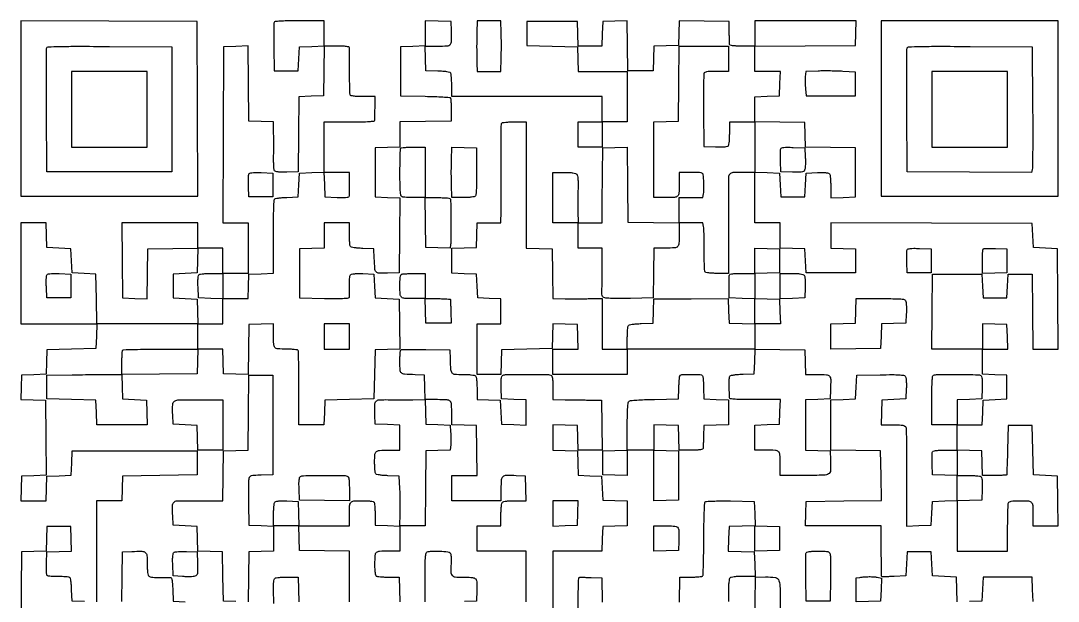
# Model space of a CAD drawing. Extents: x 156 to 936, y 100 to 969.
# Drawn here: x 156 to 936, y 532 to 969 of the extents above; entities that cross this region are included whole.
import ezdxf

# ---------------------------------------------------------------- set-up
doc = ezdxf.new("R2010")
doc.units = 0

msp = doc.modelspace()

# ---------------------------------------------------------------- linework, layer by layer
for points in [[(860.076031, 531.925954), (859.788016, 541.212977), (859.5, 550.5), (850.5, 551), (841.5, 551.5), (841, 560.5), (840.5, 569.5), (831.5, 569.5), (822.5, 569.5), (822, 560.5), (821.5, 551.5), (812.662678, 551, -0.004639), (809.245582, 550.838458, -0.007238), (806.300095, 550.769271, -0.002753), (803.786184, 550.760463, -0.199642), (803.412678, 550.916667, -0.191453), (803.244446, 551.312077, -0.000625), (803.121224, 556.743229, -0.003308), (803.029737, 562.916507, -0.002051), (803, 570.166667), (803, 589), (774.462474, 589), (745.924948, 589), (746.212474, 598.25), (746.5, 607.5), (774.772008, 607.765611), (803.044016, 608.031221), (802.772008, 626.765611), (802.5, 645.5), (783.75, 645.772065), (765, 646.044131), (765, 664.984539), (765, 683.924948), (774.25, 684.212474), (783.5, 684.5), (784, 693.5), (784.5, 702.5), (802.131082, 702.745751, -0.003113), (811.337359, 702.816749, -0.01572), (816.475057, 702.662818, -0.023663), (819.648207, 702.31651, -0.182499), (820.924852, 701.590547, -0.127129), (821.406443, 700.567116, -0.023309), (821.701194, 698.480269, -0.021238), (821.842277, 695.729104, -0.01155), (821.793771, 692.344796), (821.5, 684.5), (812.5, 684), (803.5, 683.5), (803.212474, 674.25), (802.924948, 665), (811.855485, 665, -0.006318), (816.718411, 664.938545, -0.037521), (819.245587, 664.684266, -0.082809), (820.677308, 664.176964, -0.176453), (821.437211, 663.30303, -0.086017), (821.697035, 661.986122, -0.001254), (821.86198, 654.010843, -0.003398), (821.967511, 644.735403, -0.002231), (821.968799, 634.05303, 0.000372), (821.928545, 622.859925, 0.000409), (821.90648, 612.012367, 0.000381), (821.902263, 602.739233, 0.002068), (821.9246, 597.712474), (822, 588.924948), (831.25, 589.212474), (840.5, 589.5), (841, 598.5), (841.5, 607.5), (850.75, 607.787526), (860, 608.075052), (860, 589.037526), (860, 570), (879, 570), (898, 570), (898, 587.418213, -0.003244), (898.044049, 594.207024, -0.00474), (898.178303, 600.184475, -0.002396), (898.364228, 605.244542, -0.081401), (898.606989, 606.418213, -0.18666), (899.323423, 607.209997, -0.072682), (900.748234, 607.683962, -0.036534), (903.179878, 607.93529, -0.007489), (907.5, 608, -0.016928), (913.774803, 607.787494, -0.201251), (915.902823, 606.720139, -0.16771), (916.836127, 604.358591, -0.011011), (917, 596.918213), (917, 589), (926.522065, 589), (936.044131, 589), (935.772065, 607.75), (935.5, 626.5), (926.5, 627), (917.5, 627.5), (917, 646), (916.5, 664.5), (907.5, 664.5), (898.5, 664.5), (897.942718, 646, -0.000936), (897.715183, 638.889099, -0.00153), (897.492526, 632.860938, -0.000161), (897.275457, 627.477602, -0.155255), (897.192718, 627.25, -0.224452), (896.993608, 627.148236, -0.0009), (894.423884, 627.073437, -0.004214), (891.487366, 627.018014, -0.002611), (888.037526, 627), (879.075052, 627), (878.787526, 636.25), (878.5, 645.5), (869.25, 645.787526), (860, 646.075052), (860, 655.537526), (860, 665), (869.462474, 665), (878.924948, 665), (879.212474, 674.25), (879.5, 683.5), (888.5, 684), (897.5, 684.5), (897.5, 693.5), (897.5, 702.5), (888.25, 702.787526), (879, 703.075052), (879, 712.537526), (879, 722), (888.537526, 722), (898.075052, 722), (897.787526, 731.25), (897.5, 740.5), (888.25, 740.787526), (879, 741.075052), (879, 731.537526), (879, 722), (859.984427, 722), (840.968853, 722), (841.234427, 750.25), (841.5, 778.5), (860, 778.5), (878.5, 778.5), (879, 769.5), (879.5, 760.5), (888.5, 760.5), (897.5, 760.5), (898, 769.5), (898.5, 778.5), (907.5, 778.5), (916.5, 778.5), (916.765573, 750.25), (917.031147, 722), (926.527598, 722), (936.02405, 722), (935.762025, 759.75), (935.5, 797.5), (926.5, 798), (917.5, 798.5), (917, 807.5), (916.5, 816.5), (840.75, 816.756286), (765, 817.012572), (765, 807.543812), (765, 798.075052), (774.25, 797.787526), (783.5, 797.5), (783.5, 788.5), (783.5, 779.5), (765, 779.5), (746.5, 779.5), (746, 788.5), (745.5, 797.5), (736.25, 797.787526), (727, 798.075052), (727, 807.537526), (727, 817), (717.5, 817), (708, 817), (708, 836.037526), (708, 855.075052), (717.25, 854.787526), (726.5, 854.5), (727, 845.5), (727.5, 836.5), (736.5, 836.5), (745.5, 836.5), (746, 845.5), (746.5, 854.5), (754.914347, 854.793098, -0.008519), (758.914541, 854.864234, -0.027159), (761.5815, 854.721251, -0.039341), (763.340297, 854.389362, -0.187221), (764.149034, 853.793098, -0.110544), (764.472502, 852.893389, -0.009485), (764.732898, 850.445387, -0.01216), (764.918962, 847.480966, -0.009129), (764.984687, 844.212474), (765, 835.924948), (774.25, 836.212474), (783.5, 836.5), (783.5, 855), (783.5, 873.5), (764.787236, 873.771928), (746.074471, 874.043857), (745.787236, 883.271928), (745.5, 892.5), (726.75, 892.772065), (708, 893.044131), (708, 902.484539), (708, 911.924948), (717.25, 912.212474), (726.5, 912.5), (726.787526, 921.75), (727.075052, 931), (717.537526, 931), (708, 931), (708, 940.487975), (708, 949.97595), (745.75, 950.237975), (783.5, 950.5), (783.787526, 959.75), (784.075052, 969), (746.037526, 969), (708, 969), (708, 959.5), (708, 950), (698.5, 950, -0.006865), (693.982597, 950.06203, -0.025552), (691.147538, 950.285195, -0.038111), (689.396425, 950.65081, -0.314535), (688.912575, 951.25, -0.010039), (688.871136, 952.082278, -0.000662), (688.803074, 954.482813, -0.000959), (688.73122, 957.344675, -0.000716), (688.662575, 960.5), (688.5, 968.5), (669.787816, 968.771926), (651.075632, 969.043852), (650.787816, 959.771926), (650.5, 950.5), (641.287036, 950.212964), (632.074071, 949.925929), (631.787036, 940.712964), (631.5, 931.5), (622, 931.5), (612.5, 931.5), (612.227798, 950.287232), (611.955596, 969.074464), (602.727798, 968.787232), (593.5, 968.5), (593.212474, 959.25), (592.924948, 950), (584, 950), (575.075052, 950), (574.787526, 959.25), (574.5, 968.5), (555.5, 968.5), (536.5, 968.5), (536.5, 959.5), (536.5, 950.5), (555.5, 950), (574.5, 949.5), (574.787526, 940.25), (575.075052, 931), (593.537526, 931), (612, 931), (612, 912), (612, 893), (602.5, 893), (593, 893), (593, 902.5), (593, 912), (536.5, 912), (480, 912), (479.984687, 920.25, 0.008591), (479.922842, 923.498009, 0.011595), (479.748365, 926.431384, 0.008743), (479.504907, 928.855762, 0.112618), (479.201688, 929.707902, 0.195149), (478.447011, 930.24575, 0.020215), (476.262875, 930.673305, 0.020298), (473.292364, 931.008289, 0.009786), (469.467001, 931.207902), (460.5, 931.5), (460.212474, 940.75), (459.924948, 950), (469.443422, 950, 0.014946), (476.627699, 950.214802, 0.197184), (478.972481, 951.345011, 0.183239), (479.938215, 953.836261, 0.012613), (479.800912, 961.520917), (479.5, 968.5), (469.75, 968.786212), (460, 969.072424), (460, 959.573738), (460, 950.075052), (450.75, 949.787526), (441.5, 949.5), (441.5, 931), (441.5, 912.5), (459.955416, 912.226647, -0.004568), (467.280945, 912.051193, -0.008068), (473.322075, 911.753617, -0.003233), (478.334725, 911.392991, -0.239143), (479.012737, 910.979391, -0.117855), (479.249019, 910.263864, -0.006341), (479.420995, 907.867328, -0.009626), (479.53549, 904.985133, -0.00685), (479.557321, 901.752744), (479.5, 893.5), (460.25, 893.228407), (441, 892.956814), (441, 883.515933), (441, 874.075052), (431.75, 873.787526), (422.5, 873.5), (422.5, 855), (422.5, 836.5), (431.765509, 836.212269), (441.031018, 835.924538), (440.765509, 807.712269), (440.5, 779.5), (431.778718, 779.211486, -0.014846), (425.238689, 779.189376, -0.207486), (423.15136, 780.160535, -0.165246), (422.187052, 782.45013, -0.008693), (421.754332, 790.5), (421.5, 797.5), (413.031844, 797.793967, -0.010674), (409.460658, 797.994333, -0.020911), (406.63313, 798.333008, -0.02067), (404.533237, 798.763838, -0.192561), (403.797157, 799.293967, -0.112667), (403.494381, 800.145071, -0.008725), (403.251296, 802.569165, -0.011582), (403.077072, 805.502124, -0.008579), (403.015313, 808.75), (403, 817), (393.5, 817), (384, 817), (384, 807.537526), (384, 798.075052), (374.75, 797.787526), (365.5, 797.5), (365.5, 779), (365.5, 760.5), (384.25, 760.227935, 0.002828), (393.773078, 760.143628, 0.014045), (399.124493, 760.276865, 0.016495), (402.466844, 760.56491, 0.355951), (403.107072, 761.227935, 0.020205), (403.142954, 762.050966, 0.001691), (403.142491, 764.182581, 0.002251), (403.121884, 766.726258, 0.001736), (403.077293, 769.5, -0.011732), (403.088157, 772.275154, -0.015064), (403.234862, 774.823597, -0.012907), (403.47413, 776.923706, -0.113116), (403.805874, 777.793098, -0.181687), (404.636477, 778.388007, -0.038705), (406.413707, 778.720078, -0.026948), (409.092946, 778.863456, -0.0086), (413.085653, 778.793098), (421.5, 778.5), (422, 769.5), (422.5, 760.5), (431.5, 760), (440.5, 759.5), (440.771926, 740.787816), (441.043852, 722.075632), (431.771926, 721.787816), (422.5, 721.5), (422, 703), (421.5, 684.5), (403, 684), (384.5, 683.5), (384.212474, 674.25), (383.924948, 665), (374.491981, 665), (365.059014, 665), (365.083297, 692.508458, 0.002086), (365.048377, 703.124664, 0.003296), (364.920434, 712.227572, 0.000825), (364.743266, 720.171961, 0.133186), (364.494773, 721.008458, 0.218473), (363.905072, 721.400768, 0.011618), (361.613867, 721.708735, 0.016489), (358.785789, 721.928068, 0.011107), (355.547972, 722, -0.016782), (349.233724, 722.211994, -0.20119), (347.099583, 723.280545, -0.167968), (346.163905, 725.645911, -0.010965), (346, 733.119313), (346, 741.075052), (336.75, 740.787526), (327.5, 740.5), (327.227798, 721.712768), (326.955596, 702.925536), (317.727798, 703.212768), (308.5, 703.5), (308.212474, 712.75), (307.924948, 722), (298.462474, 722), (289, 722), (289, 731.5), (289, 741), (298.5, 741), (308, 741), (308, 750.5), (308, 760), (317.462474, 760), (326.924948, 760), (327.212474, 769.25), (327.5, 778.5), (336.75, 778.787526), (346, 779.075052), (346.061429, 788.787526, 0.001285), (346.079884, 793.703606, 0.000447), (346.08193, 800.787586, 0.000444), (346.07028, 808.587899, 0.000517), (346.044955, 816, -0.004284), (346.072922, 822.793704, -0.006452), (346.224441, 828.713647, -0.002905), (346.447158, 833.737427, -0.134454), (346.765369, 834.706033, -0.188273), (347.515113, 835.234391, -0.020307), (349.632627, 835.666036, -0.020693), (352.470394, 836.005627, -0.010756), (356.031844, 836.206033), (364.5, 836.5), (365, 845.5), (365.5, 854.5), (374.711984, 854.787023), (383.923969, 855.074046), (384.211984, 845.787023), (384.5, 836.5), (393.75, 836.212474, 0.005312), (398.7992, 836.109205, 0.035798), (401.29683, 836.263604, 0.092167), (402.587336, 836.687141, 0.261593), (403.071429, 837.462474, 0.0072), (403.099168, 838.328405, 0.001448), (403.121875, 839.870227, 0.001529), (403.137614, 841.664424, 0.001428), (403.142857, 843.5, 0.001312), (403.137666, 845.478403, 0.00092), (403.121875, 847.70625, 0.000928), (403.098866, 849.839654, 0.001941), (403.071429, 851.5), (403, 855), (393.5, 855), (384, 855), (384, 874), (384, 893), (403, 893, 0.002932), (412.461581, 893.055491, 0.013429), (417.951023, 893.267413, 0.014225), (421.461655, 893.597998, 0.362142), (422.073406, 894.25, 0.007609), (422.109779, 895.086807, 0.000477), (422.177123, 897.555902, 0.000704), (422.250413, 900.498142, 0.000523), (422.323406, 903.748815), (422.5, 911.99763), (413.356989, 911.998815, -0.007452), (408.944587, 912.065157, -0.027041), (406.14956, 912.300513, -0.041234), (404.387035, 912.695566, -0.229263), (403.699457, 913.340818, -0.081852), (403.49178, 914.34942, -0.001997), (403.321665, 919.107968, -0.004289), (403.191982, 924.705802, -0.002899), (403.135874, 931.090818, 0.000225), (403.113927, 937.469487, 0.000336), (403.088473, 943.04699, 0.000139), (403.062119, 947.826046, 0.00723), (403.043405, 948.75, 0.32277), (402.578512, 949.350077, 0.039269), (400.851182, 949.715963, 0.025775), (398.029745, 949.938474, 0.006791), (393.5, 950), (384, 950), (384, 959.5), (384, 969), (365.468615, 969, 0.003091), (356.211949, 968.942775, 0.013772), (350.782981, 968.72601, 0.015322), (347.292831, 968.382557, 0.275589), (346.444079, 967.714868, 0.087149), (346.253208, 966.73586, 0.001758), (346.176436, 961.676938, 0.004104), (346.155987, 955.750713, 0.00274), (346.225464, 948.964868), (346.5, 931.5), (355.5, 931.5), (364.5, 931.5), (365, 940.5), (365.5, 949.5), (374.772204, 949.78782), (384.044409, 950.075639), (383.772204, 931.28782), (383.5, 912.5), (374.26551, 912.212679), (365.03102, 911.925359), (364.76551, 883.712679), (364.5, 855.5), (356.085653, 855.206902, -0.008597), (352.092698, 855.136519, -0.026955), (349.413868, 855.279883, -0.038725), (347.637252, 855.611947, -0.181869), (346.807379, 856.206902, -0.118933), (346.473334, 857.115687, -0.010049), (346.234003, 859.617028, -0.012892), (346.083711, 862.650088, -0.009614), (346.068633, 866, 0.002116), (346.109751, 869.918152, 0.001166), (346.128575, 874.709289, 0.001163), (346.125033, 879.568064, 0.001866), (346.096907, 883.712474), (346, 892.924948), (336.75, 893.212474), (327.5, 893.5), (327.234363, 921.787319), (326.968727, 950.074638), (317.734363, 949.787319), (308.5, 949.5), (308.242862, 883.25), (307.985724, 817), (317.492862, 817), (327, 817), (327, 798), (327, 779), (317.5, 779), (308, 779), (308, 788.5), (308, 798), (298.5, 798), (289, 798), (289, 807.5), (289, 817), (260.484427, 817), (231.968853, 817), (232.234427, 788.75), (232.5, 760.5), (241.727798, 760.212768), (250.955596, 759.925536), (251.227798, 778.712768), (251.5, 797.5), (270.28782, 797.772204), (289.075639, 798.044409), (288.78782, 788.772204), (288.5, 779.5), (279.5, 779), (270.5, 778.5), (270.5, 769.5), (270.5, 760.5), (279.5, 760), (288.5, 759.5), (288.787526, 750.25), (289.075052, 741), (251.059591, 741), (213.044131, 741), (212.772065, 759.75), (212.5, 778.5), (203.5, 779), (194.5, 779.5), (194, 788.5), (193.5, 797.5), (184.5, 798), (175.5, 798.5), (175.212474, 807.75), (174.924948, 817), (165.462474, 817), (156, 817), (156, 779), (156, 741), (184.537526, 741), (213.075052, 741), (212.787526, 731.75), (212.5, 722.5), (194, 722), (175.5, 721.5), (175.212964, 712.287036), (174.925929, 703.074071), (165.712964, 702.787036), (156.5, 702.5), (156.212977, 693.288016), (155.925954, 684.076031), (165.212977, 683.788016), (174.5, 683.5), (174.765509, 655.287731), (175.031018, 627.075462), (165.765509, 626.787731), (156.5, 626.5), (156.212474, 617.25), (155.924948, 608), (165.424948, 608), (174.924948, 608), (175.212474, 617.25), (175.5, 626.5), (184.712964, 626.787036), (193.925929, 627.074071), (194.212964, 636.287036), (194.5, 645.5), (241.5, 645.5), (288.5, 645.5), (288.5, 636.5), (288.5, 627.5), (260.5, 627), (232.5, 626.5), (232.212474, 617.25), (231.924948, 608), (222.462474, 608), (213, 608), (213, 569.962474), (213, 531.924948)], [(317.727798, 532.212768), (308.5, 532.5), (308, 551), (307.5, 569.5), (298.287036, 569.787036), (289.074071, 570.074071), (288.787036, 579.287036), (288.5, 588.5), (279.5, 589), (270.5, 589.5), (270.199088, 596.479083, -0.012422), (270.057933, 604.214198, -0.180078), (271.014264, 606.732474, -0.202597), (273.336868, 607.85941, -0.016297), (280.283591, 607.993956, 0.001589), (284.479974, 607.951795, 0.000932), (289.503386, 607.926657, 0.000932), (294.527895, 607.92024, 0.001586), (298.727935, 607.936029), (307.955869, 608), (308.227935, 626.75), (308.5, 645.5), (317.73449, 645.787321), (326.96898, 646.074641), (327.23449, 674.287321), (327.5, 702.5), (336.5, 702.5), (345.5, 702.5), (345.5, 665), (345.5, 627.5), (336.759315, 627.211203, 0.005372), (331.484491, 626.980162, 0.052168), (329.278305, 626.626938, 0.141216), (328.132916, 625.934777, 0.12694), (327.473799, 624.711203, 0.054081), (327.268925, 623.186011, 0.002903), (327.172883, 618.302666, 0.004516), (327.144785, 612.481573, 0.003275), (327.214485, 606), (327.5, 589.5), (336.75, 589.212474), (346, 588.924948), (346.015313, 597.212474, -0.009129), (346.081038, 600.480966, -0.01216), (346.267102, 603.445387, -0.009485), (346.527498, 605.893389, -0.110544), (346.850966, 606.793098, -0.187221), (347.659703, 607.389362, -0.039341), (349.4185, 607.721251, -0.027159), (352.085459, 607.864234, -0.008519), (356.085653, 607.793098), (364.5, 607.5), (364.787526, 598.25), (365.075052, 589), (384.037526, 589), (403, 589), (403.013655, 596.25, -0.010655), (403.19575, 604.099993, -0.160781), (404.153126, 606.617981, -0.205868), (406.336734, 607.761924, -0.019128), (412.557614, 608, -0.01084), (415.958553, 607.926258, -0.019247), (418.751673, 607.697136, -0.016697), (420.895478, 607.364952, -0.210557), (421.554317, 606.912114, -0.109792), (421.825858, 606.131757, -0.00723), (422.06931, 603.746173, -0.010197), (422.262003, 600.867865, -0.007428), (422.363334, 597.662114), (422.5, 589.5), (431.680521, 589.213394), (440.861042, 588.926787), (441.180521, 598.474602, 0.00672), (441.267076, 602.799781, 0.004045), (441.259278, 607.931641, 0.00405), (441.168911, 613.034089, 0.007065), (441, 617.261208), (440.5, 626.5), (432.031844, 626.793967, -0.010674), (428.460658, 626.994333, -0.020911), (425.63313, 627.333008, -0.02067), (423.533237, 627.763838, -0.192561), (422.797157, 628.293967, -0.110314), (422.494946, 629.131139, -0.009642), (422.251296, 631.390862, -0.012285), (422.077118, 634.12774, -0.009246), (422.015313, 637.143011, -0.019781), (422.231968, 642.909666, -0.207591), (423.311835, 644.951497, -0.159469), (425.690602, 645.843278, -0.010601), (433.081787, 646), (441, 646), (441, 655.462474), (441, 664.924948), (431.75, 665.212474), (422.5, 665.5), (422.270721, 672.5, -0.010964), (422.185637, 680.367204, -0.178234), (423.111127, 682.79736, -0.204562), (425.341831, 683.876564, -0.015069), (432.283591, 683.993956, 0.001594), (436.484074, 683.951792, 0.00093), (441.52089, 683.926657, 0.00093), (446.564465, 683.920244, 0.001575), (450.787526, 683.936029), (460.075052, 684), (459.787526, 693.25), (459.5, 702.5), (452.5, 702.754332, -0.008731), (444.573263, 703.18104, -0.157342), (442.244394, 704.120326, -0.205179), (441.203669, 706.16628, -0.016457), (441, 712.352385, -0.007719), (441.049955, 715.588113, -0.011364), (441.202246, 718.426592, -0.006824), (441.414574, 720.780062, -0.172114), (441.688496, 721.355163, -0.19128), (442.321579, 721.628369, -0.001798), (447.480314, 721.761564, -0.0057), (453.465536, 721.826322, -0.003617), (460.438496, 721.77183), (478.5, 721.5), (478.754332, 714.5, 0.008715), (479.180635, 706.57595, 0.156921), (480.117947, 704.246012, 0.205483), (482.159853, 703.20445, 0.016593), (488.319052, 703, -0.011122), (491.838136, 702.921713, -0.020356), (494.697258, 702.677545, -0.021112), (496.86117, 702.310287, -0.144765), (497.8, 701.8, -0.144676), (498.31002, 700.86205, -0.021133), (498.67737, 698.701574, -0.020382), (498.921652, 695.8482, -0.011162), (499, 692.338933), (499, 684.077866), (507.75, 683.788933), (516.5, 683.5), (517, 674.5), (517.5, 665.5), (526.75, 665.212474), (536, 664.924948), (536, 674.424948), (536, 683.924948), (526.75, 684.212474), (517.5, 684.5), (517.206902, 692.914347, -0.008519), (517.135766, 696.914541, -0.027159), (517.278749, 699.5815, -0.039341), (517.610638, 701.340297, -0.187221), (518.206902, 702.149034, -0.138914), (520.437678, 702.812948, -0.001617), (535.974255, 702.967877, -0.002276), (551.158072, 703.001048, -0.091262), (554.418213, 702.393011, -0.192406), (555.217093, 701.653872, -0.06988), (555.688469, 700.154102, -0.034532), (555.937024, 697.571713, -0.00673), (556, 692.893011), (556, 684), (565.25, 683.948134, -0.001265), (569.443617, 683.91401, -0.000758), (574.426562, 683.853302, -0.000758), (579.385751, 683.777843, -0.00132), (583.5, 683.698134), (592.5, 683.5), (592.772065, 664.75), (593.044131, 646), (584.059591, 646), (575.075052, 646), (574.787526, 655.25), (574.5, 664.5), (565.25, 664.787526), (556, 665.075052), (556, 655.575052), (556, 646.075052), (565.25, 645.787526), (574.5, 645.5), (574.787018, 636.288393), (575.074036, 627.076786), (583.787018, 626.788393), (592.5, 626.5), (593, 617.5), (593.5, 608.5), (602.75, 608.212474), (612, 607.924948), (612, 598.5), (612, 589.075052), (602.75, 588.787526), (593.5, 588.5), (593.212474, 579.25), (592.924948, 570), (574.462474, 570), (556, 570), (556, 523.035184, -0.001119)], [(536, 532), (536, 551.058604), (536, 570.117209), (526.75, 569.994633, -0.001589), (522.539119, 569.952213, -0.000932), (517.5, 569.926856, -0.000932), (512.460878, 569.920287, -0.001589), (508.25, 569.936029), (499, 570), (499, 579.5), (499, 589), (508, 589), (517, 589), (517, 597.3, -0.011084), (517.07823, 600.828493, -0.020332), (517.322289, 603.693122, -0.021091), (517.689458, 605.860329, -0.144849), (518.2, 606.8, -0.145015), (519.141321, 607.311042, -0.021051), (521.315021, 607.678036, -0.020283), (524.190499, 607.921884, -0.01101), (527.737526, 608), (536.075052, 608), (535.787526, 617.25), (535.5, 626.5), (528.520917, 626.800912, 0.012322), (520.88044, 626.941866, 0.176722), (518.372662, 626.009281, 0.202101), (517.227183, 623.732324, 0.01682), (517, 616.980948), (517, 608), (498.5, 608), (480, 608), (480, 617.5), (480, 627), (489.522065, 627), (499.044131, 627), (498.772065, 645.75), (498.5, 664.5), (489.25, 664.787526), (480, 665.075052), (480, 672.955738, 0.01187), (479.822327, 680.438865, 0.181838), (478.816115, 682.771656, 0.190032), (476.539753, 683.810804, 0.013165), (469.355485, 684), (459.924948, 684), (460.212474, 674.75), (460.5, 665.5), (469.629149, 665.214073), (478.758298, 664.928147), (479.185059, 659.714073, -0.011799), (479.318983, 657.410349, -0.008107), (479.366758, 654.793825, -0.008177), (479.330671, 652.27215, -0.016437), (479.204325, 650.286182), (478.79683, 646.072363), (469.648415, 645.786182), (460.5, 645.5), (460.234427, 617.25), (459.968853, 589), (450.484427, 589), (441, 589), (441, 579.5), (441, 570), (433.081787, 570, 0.011042), (425.637866, 569.835595, 0.168318), (423.277598, 568.899232, 0.200799), (422.211418, 566.764927, 0.01674), (422, 560.452028, 0.009764), (422.072912, 556.718747, 0.024209), (422.311766, 553.994857, 0.029254), (422.686642, 552.090476, 0.188053), (423.25, 551.309017, 0.112501), (424.120809, 550.990797, 0.009764), (426.482813, 550.737649, 0.012456), (429.344781, 550.559036, 0.009355), (432.5, 550.5), (440.5, 550.5), (440.787526, 541.25), (441.075052, 532)], [(651.227935, 531.75), (651.5, 550.5), (659.665853, 550.5, 0.009221), (662.853198, 550.558783, 0.013249), (665.67082, 550.737595, 0.009017), (667.987362, 550.98854, 0.166246), (668.641354, 551.308835, 0.189312), (668.971844, 552.065695, 0.001127), (669.244756, 559.803745, 0.004457), (669.458915, 568.693191, 0.002797), (669.558534, 579.091867, -0.002897), (669.667511, 590.234116, -0.00592), (669.907153, 598.973574, -0.002288), (670.218236, 606.066477, -0.186361), (670.656824, 607.056824, -0.184006), (671.603381, 607.481186, -0.004908), (676.257621, 607.703357, -0.008871), (682.131779, 607.821688, -0.004418), (689.573792, 607.773792), (707.5, 607.5), (707.787036, 598.287036), (708.074071, 589.074071), (717.287036, 588.787036), (726.5, 588.5), (726.5, 579.5), (726.5, 570.5), (717.25, 570.212474), (708, 569.924948), (708, 579.498686), (708, 589.072424), (698.25, 588.786212), (688.5, 588.5), (688.212959, 579.286659), (687.925919, 570.073318), (697.712959, 569.786659), (707.5, 569.5), (707.787526, 560.25), (708.075052, 551), (699.237526, 551, 0.010104), (695.443228, 550.923314, 0.019645), (692.423259, 550.682108, 0.020491), (690.162609, 550.31737, 0.147163), (689.2, 549.8, 0.144682), (688.689961, 548.861987, 0.021131), (688.322617, 546.701269, 0.02038), (688.078344, 543.847487, 0.011159), (688, 540.337526), (688, 532.075052)], [(203.75, 532.212474), (194.5, 532.5), (194.206033, 540.968156, 0.010743), (194.005634, 544.531186, 0.020728), (193.666191, 547.367288, 0.020365), (193.23468, 549.481938, 0.188962), (192.706033, 550.229462, 0.11626), (191.874714, 550.533157, 0.011087), (189.709128, 550.74301, 0.013673), (187.082223, 550.86679, 0.010367), (184.19738, 550.863926, -0.012855), (181.328085, 550.875354, -0.017567), (178.748987, 551.042772, -0.01445), (176.651701, 551.314515, -0.158213), (175.904401, 551.695599, -0.167091), (175.526222, 552.470017, -0.01227), (175.289935, 554.858321, -0.015977), (175.166306, 557.791526, -0.011252), (175.207021, 561.092979), (175.5, 569.5), (184.787023, 569.788016), (194.074046, 570.076031), (193.787023, 579.288016), (193.5, 588.5), (184.5, 588.5), (175.5, 588.5), (175.212964, 579.287036), (174.925929, 570.074071), (165.712964, 569.787036), (156.5, 569.5), (156.234427, 541.25), (155.968853, 513)], [(231.956143, 532.074471), (232.228072, 550.787236), (232.5, 569.5), (239.479083, 569.800912, -0.012016), (247.060593, 569.94543, -0.168764), (249.591721, 569.051937, -0.207706), (250.756383, 566.855132, -0.019477), (251, 560.603393, 0.009648), (251.074937, 556.720334, 0.025942), (251.32441, 553.970172, 0.03494), (251.733262, 552.072341, 0.150121), (252.359516, 551.116592, 0.125122), (253.277886, 550.68, 0.01831), (255.331739, 550.352328, 0.019592), (257.853449, 550.144036, 0.01517), (260.609516, 550.108492, -0.001813), (263.336899, 550.146179, -0.002367), (265.831671, 550.159794, -0.00175), (267.922124, 550.153989, -0.021969), (268.711067, 550.114346, -0.304455), (269.280146, 549.649223, -0.031729), (269.695953, 547.881849, -0.025121), (270.013654, 545.188096, -0.008539), (270.211067, 541.25), (270.5, 532.5), (279.5, 532)], [(460, 532), (460, 550.393011, -0.002472), (460.051073, 560.723448, -0.018295), (460.27975, 565.640441, -0.036273), (460.711497, 568.393178, -0.24904), (461.581787, 569.393011, -0.085567), (464.8443, 570.039724, -0.016176), (470.936522, 569.994761, -0.011296), (477.100261, 569.610131, -0.20093), (478.827818, 568.707467, -0.132035), (479.244586, 567.799138, -0.022098), (479.482764, 565.879305, -0.021617), (479.570821, 563.43546, -0.013922), (479.471462, 560.602113, 0.019626), (479.32431, 554.38109, 0.168692), (480.263346, 551.807258, 0.20292), (482.501695, 550.623905, 0.030148), (487.716916, 550.490153, -0.012383), (490.481772, 550.517447, -0.013285), (493.180331, 550.405496, -0.012915), (495.486952, 550.188361, -0.059295), (496.790593, 549.871911, -0.100415), (498.065901, 549.078123, -0.150583), (498.707051, 547.945154, -0.05753), (498.916143, 545.884404, -0.005338), (498.790593, 540.759317), (498.5, 532.5), (489.532999, 532.207902, 0.010511)], [(346.145636, 530.588588, 0.001735), (346.103752, 535.451836, 0.002881), (346.030594, 539.551575, -0.007935), (345.996919, 543.905715, -0.02584), (346.16928, 546.784368, -0.03776), (346.529668, 548.689511, -0.165551), (347.15845, 549.627466, -0.125153), (348.090875, 550.025093, -0.013226), (350.45592, 550.328596, -0.015689), (353.338247, 550.530128, -0.01198), (356.5, 550.575891), (364.5, 550.5), (364.787526, 541.25), (365.075052, 532)], [(575, 521.940983, -0.002514), (575.05398, 532.677795, -0.004116), (575.220312, 541.77271, -0.000746), (575.444099, 549.760204, -0.287882), (575.75, 550.216971, -0.102695), (576.310927, 550.339705, -0.003143), (578.696584, 550.350333, -0.006068), (581.520727, 550.310888, -0.004146), (584.727733, 550.20054), (592.955466, 549.849104), (593.227733, 531.674552)], [(708, 512.440248), (708.5, 550.380496), (716, 550.614376, -0.046725), (723.340645, 550.157146, -0.291128), (726.038917, 547.780136, -0.068995), (726.864956, 542.093338, -0.001367), (726.974775, 512.73647, 0.001887)]]:
    msp.add_lwpolyline(points, format="xyb")
for points in [[(156, 903.007138), (156, 837), (222.50719, 837), (289.014379, 837), (288.75719, 902.75), (288.5, 968.5), (222.25, 968.757138), (156, 969.014276)], [(803, 903), (803, 837), (869.5, 837), (936, 837), (936, 903), (936, 969), (869.5, 969), (803, 969)], [(194, 902.5), (194, 874), (222.5, 874), (251, 874), (251, 902.5), (251, 931), (222.5, 931), (194, 931)], [(841, 902.5), (841, 874), (869.5, 874), (898, 874), (898, 902.5), (898, 931), (869.5, 931), (841, 931)], [(593, 883.5), (593, 874), (584, 874), (575, 874), (575, 883.5), (575, 893), (584, 893), (593, 893)], [(556, 598.462474), (556, 588.924948), (565.25, 589.212474), (574.5, 589.5), (574.787526, 598.75), (575.075052, 608), (565.537526, 608), (556, 608)]]:
    msp.add_lwpolyline(points, close=True)
for points in [[(498.850725, 960.25, 0.00149), (498.761659, 953.924313, 0.003132), (498.737892, 949.009923, 0.003017), (498.775403, 943.982512, 0.001284), (498.883553, 937.25), (499, 931), (507.933587, 931), (516.867173, 931), (517.183587, 940.895415, 0.004955), (517.281741, 945.345316, 0.003096), (517.312769, 950.558523, 0.003106), (517.279617, 955.696635, 0.005644), (517.179031, 959.895415), (516.858062, 969), (507.929031, 969), (499, 969)], [(269.5, 902.5), (269.5, 855.5), (222.5, 855.5), (175.5, 855.5), (175.239372, 901.5, -0.000997), (175.174287, 919.225103, -0.001596), (175.197198, 934.357597, -0.000282), (175.267665, 947.72814, -0.090314), (175.461789, 948.759906, -0.301449), (176.45055, 949.464468, -0.003096), (185.402033, 949.70934, -0.005599), (198.68089, 949.841585, -0.001079), (222.722417, 949.759906), (269.5, 949.5)], [(688, 940.5), (688, 931), (679.067388, 931, 0.005879), (674.086483, 930.941429, 0.040066), (671.64346, 930.687405, 0.097434), (670.319976, 930.161928, 0.183885), (669.648232, 929.25, 0.064065), (669.456183, 927.918258, 0.001008), (669.3543, 920.229688, 0.002652), (669.301242, 911.282372, 0.001752), (669.330844, 901), (669.5, 874.5), (678.41543, 874.208654, 0.007874), (682.674656, 874.136581, 0.025891), (685.481964, 874.278743, 0.03736), (687.324421, 874.608404, 0.190691), (688.150117, 875.208654, 0.110447), (688.473134, 876.10652, 0.009524), (688.733216, 878.544105, 0.01219), (688.919039, 881.496014, 0.009158), (688.984687, 884.75), (689, 893), (698.5, 893), (708, 893), (708, 874), (708, 855), (698.606989, 855, 0.014573), (691.431061, 854.79081, 0.194166), (689.089851, 853.683332, 0.179941), (688.080158, 851.222241, 0.012197), (688.011935, 843.521404, -0.003018), (688.056682, 838.81018, -0.000477), (688.079884, 829.55785, -0.00053), (688.085272, 818.6539, -0.000463), (688.068271, 807.25), (688, 779), (679.559017, 779, -0.010838), (676.162951, 779.073624, -0.018243), (673.321629, 779.300944, -0.014797), (671.103566, 779.626895, -0.213592), (670.461031, 780.063053, -0.126782), (670.198315, 780.908283, -0.002727), (670.007444, 785.275, -0.006091), (669.8735, 790.416147, -0.00405), (669.839504, 796.313053, 0.003176), (669.815337, 802.330137, 0.004117), (669.712706, 807.846647, 0.003118), (669.559953, 812.46372, 0.036642), (669.358035, 814.25), (668.841089, 817), (659.920545, 817), (651, 817), (651, 809.081787, -0.011395), (650.829503, 801.60137, -0.174943), (649.859098, 799.253677, -0.19572), (647.654977, 798.200073, -0.014839), (640.915076, 798), (632.044131, 798), (631.772065, 779.25), (631.5, 760.5), (614.5, 760.214823, -0.003383), (607.816297, 760.147933, -0.004636), (601.801011, 760.184204, -0.003046), (596.758545, 760.292098, -0.053609), (595.141738, 760.511047, -0.11528), (593.803811, 761.192798, -0.168582), (593.13464, 762.319433, -0.05325), (592.920853, 764.550267, -0.003791), (593.03604, 770.796224, 0.003084), (593.122437, 775.147462, 0.001955), (593.172025, 780.219828, 0.001963), (593.181697, 785.201692, 0.003627), (593.144302, 789.25), (593, 798), (584, 798), (575, 798), (575, 807.5), (575, 817), (565.5, 817), (556, 817), (556, 836), (556, 855), (564.377555, 855, -0.009118), (568.44514, 854.925814, -0.028987), (571.151611, 854.669476, -0.043883), (572.96035, 854.226656, -0.13844), (573.978903, 853.52542, -0.125079), (574.508902, 852.410811, -0.024523), (574.834299, 850.197251, -0.020936), (575.000288, 847.185347, -0.00977), (574.975462, 843.27542, 0.003165), (574.89735, 839.282314, 0.001862), (574.851957, 834.507467, 0.001862), (574.842131, 829.735023, 0.00318), (574.874114, 825.75), (575, 817), (584, 817), (593, 817), (593.080884, 825.75, 0.000077), (593.12301, 830.384627, 0.000021), (593.187686, 837.657812, 0.000022), (593.260205, 845.89259, 0.000023), (593.330884, 854), (593.5, 873.5), (602.734363, 873.787319), (611.968727, 874.074638), (612.234363, 845.787319), (612.5, 817.5), (631.75, 817.228407), (651, 816.956814), (651, 826.478407), (651, 836), (659.920545, 836), (668.841089, 836), (669.300196, 838.75, 0.034709), (669.526359, 841.097813, 0.009165), (669.557729, 844.870958, 0.009362), (669.435427, 849.125352, 0.010215), (669.154965, 853.25, 0.209932), (668.65181, 854.166276, 0.117003), (667.468971, 854.697084, 0.041925), (665.112379, 854.945617, 0.005319), (660, 855), (651, 855), (651, 846.106989, -0.014768), (650.800362, 839.349521, -0.195511), (649.747254, 837.14255, -0.175208), (647.400012, 836.170753, -0.01141), (639.918213, 836), (632, 836), (632, 864.462474), (632, 892.924948), (641.25, 893.212474), (650.5, 893.5), (650.765573, 921.75), (651.031147, 950), (669.515573, 950), (688, 950)], [(916.777529, 904.5, -0.001169), (916.844214, 887.089041, -0.00181), (916.812248, 872.054912, -0.000538), (916.723164, 858.995066, -0.057675), (916.505999, 857.240125), (915.956939, 854.980251), (869.22847, 855.240125), (822.5, 855.5), (822.239372, 901.5, -0.000997), (822.174287, 919.225103, -0.001596), (822.197198, 934.357597, -0.000282), (822.267665, 947.72814, -0.090314), (822.461789, 948.759906, -0.301449), (823.45055, 949.464468, -0.003096), (832.402033, 949.70934, -0.005599), (845.68089, 949.841585, -0.001079), (869.722417, 949.759906), (916.5, 949.5)], [(755.498415, 931.215015), (746.203398, 930.930029), (745.824602, 926.957979, 0.018906), (745.716043, 925.064482, 0.008889), (745.711912, 922.612598, 0.008794), (745.798569, 920.040566, 0.012233), (745.972903, 917.742965), (746.5, 912.5), (765, 912.5), (783.5, 912.5), (783.5, 921.5), (783.5, 930.5), (774.146716, 931, 0.006582), (769.892725, 931.171287, 0.003888), (764.810548, 931.269411, 0.003889), (759.733858, 931.288457, 0.006656)], [(536, 845.536212), (536, 798.072424), (545.75, 797.786212), (555.5, 797.5), (555.772065, 778.75), (556.044131, 760), (565.272065, 759.936029, 0.001593), (569.474417, 759.920286, 0.000933), (574.506482, 759.926856, 0.000933), (579.540638, 759.952215, 0.001587), (583.75, 759.994633), (593, 760.117209), (593, 741.058604), (593, 722), (602.5, 722), (612, 722), (612.015313, 730.25, -0.008591), (612.077158, 733.498009, -0.011595), (612.251635, 736.431384, -0.008743), (612.495093, 738.855762, -0.112618), (612.798312, 739.707902, -0.195149), (613.552989, 740.24575, -0.020215), (615.737125, 740.673305, -0.020298), (618.707636, 741.008289, -0.009786), (622.532999, 741.207902), (631.5, 741.5), (631.787087, 750.716812), (632.074173, 759.933623), (659.999565, 759.96648), (687.924957, 759.999337), (688.212479, 750.749668), (688.5, 741.5), (698.25, 741.213788), (708, 740.927576), (708, 750.427576), (708, 759.927576), (698.272498, 760.213788), (688.544996, 760.5), (688.486985, 768.5, -0.004641), (688.49339, 771.655303, -0.006209), (688.561311, 774.517187, -0.004438), (688.669012, 776.90773, -0.06267), (688.821475, 777.75, -0.258124), (689.440648, 778.340055, -0.032274), (691.328853, 778.706284, -0.024271), (694.227257, 778.934331, -0.007496), (698.606989, 779), (708, 779), (708, 788.537526), (708, 798.075052), (717.25, 797.787526), (726.5, 797.5), (726.5, 788.5), (726.5, 779.5), (717.25, 779.212474), (708, 778.924948), (708, 769.5), (708, 760.075052), (717.25, 759.787526), (726.5, 759.5), (726.787526, 750.25), (727.075052, 741), (717.537526, 741), (708, 741), (708, 731.522065), (708, 722.044131), (726.75, 721.772065), (745.5, 721.5), (745.787526, 712.25), (746.075052, 703), (755.018474, 703, -0.016964), (761.739673, 702.771894, -0.202443), (764.011851, 701.625306, -0.176255), (764.942101, 699.116254, -0.012303), (764.800912, 691.479083), (764.5, 684.5), (755.25, 684.212474), (746, 683.924948), (746, 665), (746, 646.075052), (755.25, 645.787526), (764.5, 645.5), (764.800912, 638.520917, -0.019865), (764.827655, 630.572324, -0.25447), (763.362043, 628.097794, -0.13093), (759.936116, 627.122541, -0.004239), (745.480948, 627), (727, 627), (727, 635.893011, 0.014768), (726.800362, 642.650479, 0.195511), (725.747254, 644.85745, 0.175208), (723.400012, 645.829247, 0.01141), (715.918213, 646), (708, 646), (708, 655.462474), (708, 664.924948), (717.25, 665.212474), (726.5, 665.5), (726.787526, 674.75), (727.075052, 684), (708.037526, 684, -0.002913), (698.546388, 684.055292, -0.013444), (693.056951, 684.266952, -0.014338), (689.555421, 684.597419, -0.369382), (688.959135, 685.25, 0.002574), (688.928252, 686.066025, 0.000198), (688.833128, 688.257841, 0.000272), (688.717203, 690.872275, 0.000207), (688.58756, 693.734138, -0.011712), (688.51678, 696.913178, -0.025237), (688.643111, 699.35805, -0.029768), (688.932058, 701.130406, -0.165729), (689.428261, 701.940462, -0.130459), (690.285123, 702.336835, -0.010752), (692.737806, 702.713335, -0.013817), (695.72782, 703.022948, -0.010203), (699.049836, 703.206324), (707.5, 703.5), (707.787526, 712.75), (708.075052, 722), (660.037526, 722), (612, 722), (612, 712.5), (612, 703), (584, 703), (556, 703), (556, 712.5), (556, 722), (565.537526, 722), (575.075052, 722), (574.787526, 731.25), (574.5, 740.5), (565.288016, 740.787023), (556.076031, 741.074046), (555.788016, 731.787023), (555.5, 722.5), (536.5, 722), (517.5, 721.5), (517.212474, 712.25), (516.924948, 703), (507.962474, 703), (499, 703), (499, 722), (499, 741), (508, 741), (517, 741), (517, 750.461067), (517, 759.922134), (508.25, 760.211067), (499.5, 760.5), (499, 769.5), (498.5, 778.5), (489.25, 778.787526), (480, 779.075052), (480, 788.5), (480, 797.924948), (489.25, 798.212474), (498.5, 798.5), (498.787526, 807.75), (499.075052, 817), (508.037526, 817), (517, 817), (517.078785, 825.75, 0.001955), (517.104472, 830.792135, 0.000345), (517.10915, 840.252723, 0.000374), (517.098684, 851.344467, 0.000336), (517.071521, 862.833738, -0.001878), (517.079388, 873.761187, -0.002985), (517.177094, 883.113593, -0.000676), (517.322669, 891.305701, -0.134414), (517.551753, 892.083738, -0.224818), (518.113524, 892.447743, -0.009145), (520.578103, 892.730848, -0.014449), (523.591706, 892.933615, -0.009572), (527.059017, 893), (536, 893)], [(460, 855), (460, 836), (469.5, 836, -0.006842), (474.021337, 835.938131, -0.025623), (476.852044, 835.715175, -0.038473), (478.595591, 835.349482, -0.31717), (479.073349, 834.75, -0.01172), (479.303447, 828.210887, -0.002178), (479.392164, 816.187098, -0.001059), (479.403555, 803.585244, -0.038924), (479.176205, 800.714223), (478.735689, 797.928446), (469.617845, 798.214223), (460.5, 798.5), (460.227935, 817.25), (459.955869, 836), (452.059722, 836, -0.006911), (448.92294, 836.043358, -0.008772), (446.029082, 836.174211, -0.007144), (443.61714, 836.360342, -0.068884), (442.61809, 836.593058, -0.249737), (441.776368, 837.562638, -0.035249), (441.354065, 840.265408, -0.01854), (441.127703, 845.032304, -0.002685), (441.079032, 854.757688, -0.002744), (441.118806, 861.552996, -0.004262), (441.235231, 867.413001, -0.001371), (441.392841, 872.473969, -0.130661), (441.601747, 873.16463, -0.228282), (442.122665, 873.497311, -0.007844), (444.592788, 873.75461, -0.013297), (447.595167, 873.939519, -0.00873), (451.059017, 874), (460, 874)], [(498.658121, 856, -0.004569), (498.657359, 848.645493, -0.009314), (498.496417, 842.872188, -0.006023), (498.232456, 838.368487, -0.155968), (497.785677, 837.25, -0.161814), (496.903537, 836.696358, -0.026651), (494.899896, 836.318618, -0.02297), (492.11762, 836.075617, -0.010297), (488.446175, 836), (480.13724, 836), (479.81862, 845.5, -0.005294), (479.719338, 849.82726, -0.003099), (479.687442, 855.010753, -0.003099), (479.719823, 860.197724, -0.005262), (479.819479, 864.536606), (480.138958, 874.073213), (489.319479, 873.786606), (498.5, 873.5)], [(745.820512, 866.599009, -0.009243), (745.899201, 863.78189, -0.00986), (745.870849, 861.02385, -0.009498), (745.754759, 858.65626, -0.044508), (745.541793, 857.310495, -0.102835), (744.88604, 855.955939, -0.175129), (743.838142, 855.286854, -0.059286), (741.802751, 855.076311, -0.004428), (736.221282, 855.211486), (727.5, 855.5), (727.205027, 863.411609, -0.006757), (727.130652, 866.542211, -0.008847), (727.151984, 869.403842, -0.006825), (727.2445, 871.787219, -0.078651), (727.438673, 872.700781, -0.222283), (728.127059, 873.364206, -0.05328), (729.715903, 873.724548, -0.030281), (732.338027, 873.871594, -0.007113), (736.733647, 873.789171), (745.5, 873.5)], [(345.5, 845.5), (345.5, 836.5), (336.5, 836.5), (327.5, 836.5), (327.205027, 844.411609, -0.006757), (327.130652, 847.542211, -0.008847), (327.151984, 850.403842, -0.006825), (327.2445, 852.787219, -0.078651), (327.438673, 853.700781, -0.222283), (328.127059, 854.364206, -0.05328), (329.715903, 854.724548, -0.030281), (332.338027, 854.871594, -0.007113), (336.733647, 854.789171), (345.5, 854.5)], [(840.5, 788.5), (840.5, 779.5), (831.5, 779.5), (822.5, 779.5), (822.205027, 787.411609, -0.006757), (822.130652, 790.542211, -0.008847), (822.151984, 793.403842, -0.006825), (822.2445, 795.787219, -0.078651), (822.438673, 796.700781, -0.222283), (823.127059, 797.364206, -0.05328), (824.715903, 797.724548, -0.030281), (827.338027, 797.871594, -0.007113), (831.733647, 797.789171), (840.5, 797.5)], [(897.5, 788.5), (897.5, 779.5), (888.25, 779.212474), (879, 778.924948), (879, 787.795808, -0.007385), (879.050962, 791.245903, -0.010931), (879.206402, 794.267253, -0.006353), (879.422777, 796.777963, -0.173388), (879.702644, 797.369311, -0.179987), (880.290922, 797.638564, -0.007016), (882.709672, 797.781547, -0.011703), (885.626528, 797.84459, -0.007913), (888.952644, 797.785977), (897.5, 797.5)], [(193.5, 769.5), (193.5, 760.5), (184.5, 760.5), (175.5, 760.5), (175.205027, 768.411609, -0.006757), (175.130652, 771.542211, -0.008847), (175.151984, 774.403842, -0.006825), (175.2445, 776.787219, -0.078651), (175.438673, 777.700781, -0.222283), (176.127059, 778.364206, -0.05328), (177.715903, 778.724548, -0.030281), (180.338027, 778.871594, -0.007113), (184.733647, 778.789171), (193.5, 778.5)], [(308, 769.462474), (308, 759.924948), (298.75, 760.212474), (289.5, 760.5), (289.206902, 768.914347, -0.008519), (289.135766, 772.914541, -0.027159), (289.278749, 775.5815, -0.039341), (289.610638, 777.340297, -0.187221), (290.206902, 778.149034, -0.110402), (291.105717, 778.472467, -0.00954), (293.54359, 778.732898, -0.012203), (296.495888, 778.918959, -0.00917), (299.75, 778.984687), (308, 779)], [(460, 769.5), (460, 760), (469.5, 760, -0.007401), (473.145384, 759.946035, -0.012211), (476.221472, 759.779688, -0.005851), (478.754249, 759.550745, -0.369026), (479.041182, 759.25, -0.006789), (479.063697, 758.704851, -0.00017), (479.131607, 756.223437, -0.000366), (479.208181, 753.311381, -0.000249), (479.291182, 750), (479.5, 741.5), (470, 741.5), (460.5, 741.5), (460.212474, 750.75), (459.924948, 760), (452.044262, 760, -0.011104), (444.631602, 760.164637, -0.168361), (442.275793, 761.100138, -0.200636), (441.211391, 763.23143, -0.016793), (441, 769.523655, -0.009126), (441.069231, 773.316322, -0.0261), (441.302781, 775.942696, -0.034019), (441.674808, 777.697678, -0.231604), (442.25, 778.337719, -0.075375), (443.103532, 778.540327, -0.005317), (445.55625, 778.717133, -0.007419), (448.498917, 778.854035, -0.005521), (451.75, 778.921053), (460, 779)], [(744.921326, 777.594796, -0.126804), (745.405224, 776.568167, -0.023545), (745.701133, 774.485252, -0.021342), (745.842502, 771.735348, -0.01153), (745.793771, 768.344796), (745.5, 760.5), (736.25, 760.212474), (727, 759.924948), (727, 769.462474), (727, 779), (735.377555, 779, -0.009406), (739.342652, 778.9254, -0.027148), (742.078343, 778.673265, -0.03848), (743.939147, 778.251072, -0.145524)], [(821.53186, 757.729083, -0.045288), (821.735265, 756.430652, -0.00895), (821.846004, 754.075142, -0.009416), (821.874264, 751.317546, -0.008627), (821.800912, 748.479083), (821.5, 741.5), (812.287036, 741.212964), (803.074071, 740.925929), (802.787036, 731.712964), (802.5, 722.5), (783.75, 722.227935), (765, 721.955869), (765, 731.440409), (765, 740.924948), (774.25, 741.212474), (783.5, 741.5), (783.787526, 750.75), (784.075052, 760), (802.518474, 760, -0.001618), (814.723128, 759.960508, -0.028108), (818.691167, 759.711492, -0.110665), (820.574084, 759.046901, -0.193655)], [(384, 731.5), (384, 722), (393.5, 722), (403, 722), (403.1, 725, 0.002267), (403.138321, 726.33078, 0.001519), (403.170625, 727.853125, 0.001529), (403.192931, 729.328129, 0.003016), (403.2, 730.5, 0.002764), (403.19317, 731.735436, 0.001082), (403.170625, 733.440625, 0.00107), (403.138293, 735.285414, 0.001332), (403.1, 737), (403, 741), (393.5, 741), (384, 741)], [(288.787526, 712.75), (288.5, 703.5), (260.212681, 703.234363), (231.925362, 702.968727), (232.212681, 693.734363), (232.5, 684.5), (241.5, 684), (250.5, 683.5), (250.787526, 674.25), (251.075052, 665), (232.075052, 665), (213.075052, 665), (212.787526, 674.25), (212.5, 683.5), (194, 684), (175.5, 684.5), (175.5, 693.5), (175.5, 702.5), (194.5, 702.706189, -0.000261), (202.452664, 702.78834, -0.00024), (210.635937, 702.864679, -0.000239), (217.936742, 702.925795, -0.000789), (222.75, 702.956189), (232, 703), (232, 711.833333, -0.007039), (232.048334, 715.266524, -0.010477), (232.195833, 718.267708, -0.005871), (232.400808, 720.76784, -0.174709), (232.666667, 721.333333, -0.192086), (233.298531, 721.604849, -0.000736), (241.324565, 721.804167, -0.003601), (250.471471, 721.95195, -0.002238), (261.204192, 722), (289.075052, 722)], [(668.554317, 701.912114, -0.109792), (668.825858, 701.131757, -0.00723), (669.06931, 698.746173, -0.010197), (669.262003, 695.867865, -0.007428), (669.363334, 692.662114), (669.5, 684.5), (678.75, 684.212474), (688, 683.924948), (688, 674.5), (688, 665.075052), (678.75, 664.787526), (669.5, 664.5), (669.305832, 656.5, -0.000294), (669.227391, 653.344674, -0.000394), (669.152301, 650.482813, -0.000272), (669.086106, 648.08196, -0.004132), (669.055832, 647.25, -0.315287), (668.598232, 646.654854, -0.04171), (666.959132, 646.286425, -0.02709), (664.284831, 646.062431, -0.007349), (660.037526, 646), (651.075052, 646), (650.787526, 655.25), (650.5, 664.5), (641.25, 664.787526), (632, 665.075052), (632, 655.575052), (632, 646.075052), (641.25, 645.787526), (650.5, 645.5), (650.5, 627), (650.5, 608.5), (641.25, 608.212474), (632, 607.924948), (632, 626.962474), (632, 646), (622, 646), (612, 646), (612, 636.462474), (612, 626.924948), (602.75, 627.212474), (593.5, 627.5), (593.5, 636.5), (593.5, 645.5), (602.75, 645.787526), (612, 646.075052), (612, 663.915081, -0.003393), (612.0603, 672.801288, -0.014054), (612.283947, 678.164179, -0.017294), (612.648224, 681.641774, -0.186912), (613.323796, 682.853763, -0.150078), (614.509893, 683.347971, -0.006421), (619.0752, 683.732439, -0.009449), (624.981462, 684.041483, -0.004527), (632.573796, 684.226208), (650.5, 684.5), (650.769726, 692.5, -0.004694), (650.905777, 695.655284, -0.006263), (651.092081, 698.517187, -0.004511), (651.299299, 700.905307, -0.062379), (651.488341, 701.75, -0.301552), (652.904048, 702.804645, -0.011253), (659.869129, 703.027626, -0.012008), (666.814041, 702.926811, -0.249675)], [(877.793098, 702.149034, -0.187221), (878.389362, 701.340297, -0.039341), (878.721251, 699.5815, -0.027159), (878.864234, 696.914541, -0.008519), (878.793098, 692.914347), (878.5, 684.5), (869.25, 684.212474), (860, 683.924948), (860, 674.462474), (860, 665), (850.5, 665), (841, 665), (841, 683.416667, -0.003225), (841.058235, 692.445548, -0.013268), (841.273815, 697.90961, -0.013551), (841.609035, 701.501049, -0.273289), (842.25, 702.337719, -0.095549), (845.187702, 702.911866, -0.001949), (860.299329, 702.890555, -0.001426), (875.715959, 702.764744, -0.139473)], [(308, 664.975), (308, 646), (298.537526, 646), (289.075052, 646), (288.787526, 655.25), (288.5, 664.5), (279.5, 665), (270.5, 665.5), (270.199088, 672.479083, -0.019909), (270.173151, 680.395602, -0.254894), (271.635435, 682.859043, -0.130519), (275.053619, 683.828541, -0.0042), (289.512777, 683.95), (308, 683.95)], [(860, 636.5), (860, 627), (868.25, 626.984687, -0.00917), (871.504112, 626.918959, -0.012203), (874.45641, 626.732898, -0.00954), (876.894283, 626.472467, -0.110402), (877.793098, 626.149034, -0.187221), (878.389362, 625.340297, -0.039341), (878.721251, 623.5815, -0.027159), (878.864234, 620.914541, -0.008519), (878.793098, 616.914347), (878.5, 608.5), (869.25, 608.212474), (860, 607.924948), (860, 617.424948), (860, 626.924948), (850.75, 627.212474), (841.5, 627.5), (841.205027, 635.411609, -0.006569), (841.129541, 638.539392, -0.008656), (841.147568, 641.392336, -0.006579), (841.235027, 643.7687, -0.079281), (841.423642, 644.661609, -0.228749), (842.106941, 645.304101, -0.041413), (843.854544, 645.698735, -0.027242), (846.620517, 645.933967, -0.007593), (850.968615, 646), (860, 646)], [(401.418213, 626.393011, -0.192609), (402.21734, 625.653065, -0.069778), (402.688621, 624.150556, -0.034463), (402.937083, 621.562695, -0.006705), (403, 616.870946), (403, 607.955869), (384.25, 608.227935), (365.5, 608.5), (365.206902, 616.914347, -0.008519), (365.135766, 620.914541, -0.027159), (365.278749, 623.5815, -0.039341), (365.610638, 625.340297, -0.187221), (366.206902, 626.149034, -0.138765), (368.431842, 626.811922, -0.001716), (383.474877, 626.967788, -0.00241), (398.173227, 626.998795, -0.091176)], [(650.53186, 586.729083, -0.045288), (650.735265, 585.430652, -0.00895), (650.846004, 583.075142, -0.009416), (650.874264, 580.317546, -0.008627), (650.800912, 577.479083), (650.5, 570.5), (641.25, 570.212474), (632, 569.924948), (632, 579.462474), (632, 589), (640.980948, 589, -0.004705), (646.561989, 588.94748, -0.053705), (648.743052, 588.670919, -0.154872), (649.864468, 587.997584, -0.119781)], [(288.789077, 560.740106, -0.004786), (288.917495, 555.256924, -0.055067), (288.710778, 553.114247, -0.152164), (288.068186, 551.960612, -0.106338), (286.789077, 551.178684, -0.064478), (285.476858, 550.901691, -0.013354), (283.116166, 550.777523, -0.013825), (280.34779, 550.782524, -0.012645), (277.5, 550.938578), (270.5, 551.5), (270.206902, 559.914347, -0.008557), (270.136131, 563.911022, -0.02706), (270.279299, 566.583734, -0.03904), (270.61127, 568.351173, -0.184607), (271.206902, 569.17015, -0.118191), (272.102078, 569.488416, -0.010843), (274.470153, 569.689286, -0.01353), (277.341672, 569.792355, -0.010196), (280.5, 569.755803), (288.5, 569.5)], [(764.516463, 567.75, -0.053901), (764.724981, 566.202744, -0.002978), (764.824256, 561.314063, -0.004581), (764.854498, 555.484344, -0.003332), (764.785515, 549), (764.5, 532.5), (755.5, 532.5), (746.5, 532.5), (746.225464, 549.964868, -0.00274), (746.155987, 556.750713, -0.004104), (746.176436, 562.676938, -0.001758), (746.253208, 567.73586, -0.087149), (746.444079, 568.714868, -0.232187), (747.092483, 569.31662, -0.037533), (748.823115, 569.697773, -0.026886), (751.478612, 569.932032, -0.008557), (755.449563, 570, -0.005159), (760.689307, 569.945935, -0.055709), (762.786383, 569.667632, -0.155411), (763.871744, 568.999805, -0.117838)], [(799.912002, 550.3676), (803.074004, 549.735199), (802.787002, 541.1176), (802.5, 532.5), (793.25, 532.212474), (784, 531.924948), (784, 540.896052), (784, 549.867155), (786.75, 550.283746, -0.018099), (790.284984, 550.68903, -0.017899), (793.853154, 550.839569, -0.018866), (797.165981, 550.735658, -0.032089)]]:
    msp.add_lwpolyline(points, format="xyb", close=True)
for points in [[(403, 532), (403, 550.977935), (403, 569.955869), (384.25, 570.227935), (365.5, 570.5), (365.212474, 579.75), (364.924948, 589), (355.462474, 589), (346, 589), (346, 579.537526), (346, 570.075052), (336.75, 569.787526), (327.5, 569.5), (327.227798, 550.712768), (326.955596, 531.925536)], [(917.074071, 532.074071), (916.787036, 541.287036), (916.5, 550.5), (898, 550.5), (879.5, 550.5), (879, 541.5), (878.5, 532.5), (869.288016, 532.212977)]]:
    msp.add_lwpolyline(points)

doc.saveas('drawing.dxf')
